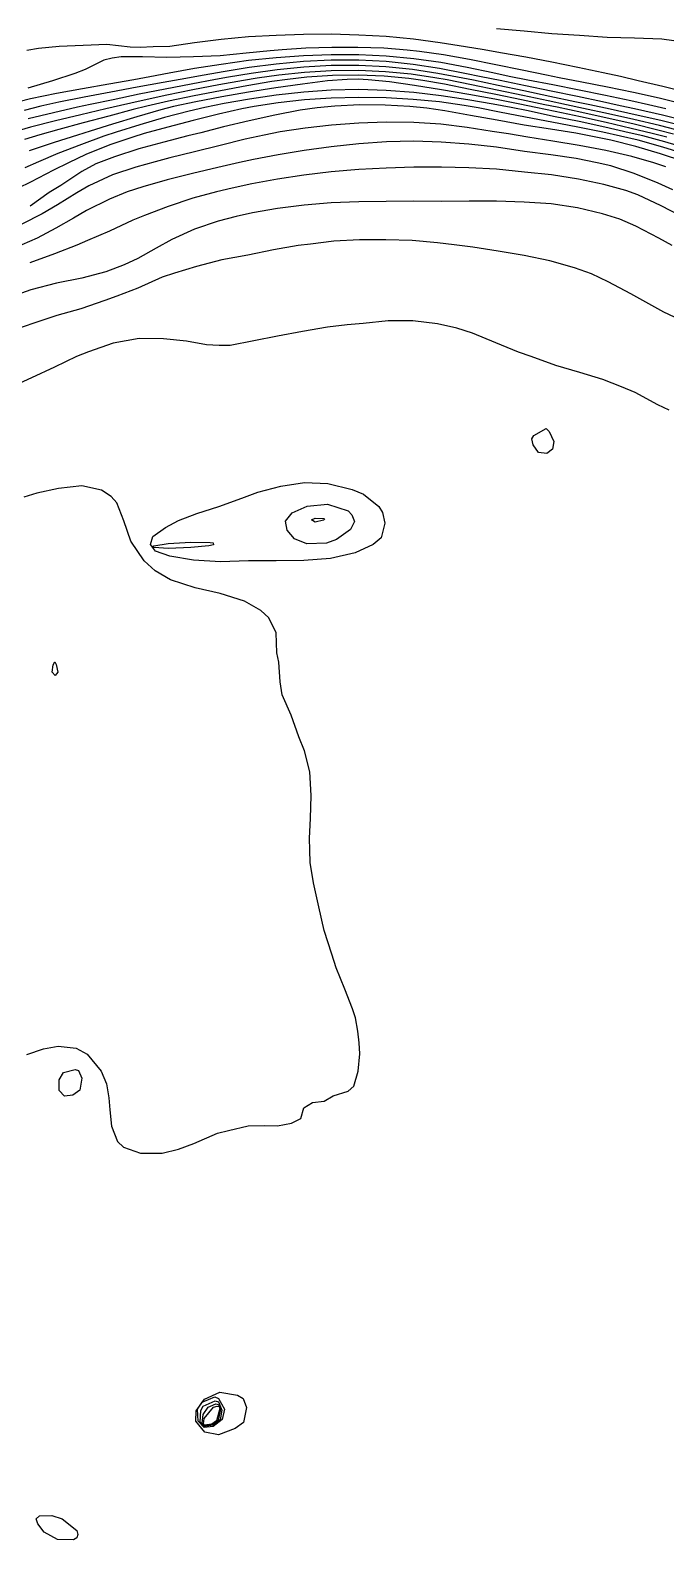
# Model space of a CAD drawing. Header units: feet. Extents: x 333642 to 335017, y 470420 to 471851.
# Drawn here: x 334212.9 to 334328.2, y 471307.5 to 471581.2 of the extents above; entities that cross this region are included whole.
import ezdxf

# ---------------------------------------------------------------- set-up
doc = ezdxf.new("R2010")
doc.units = ezdxf.units.FT
doc.header["$MEASUREMENT"] = 0
doc.layers.add('Contour', color=7, linetype='CONTINUOUS', true_color=0xffffff)

msp = doc.modelspace()

# ---------------------------------------------------------------- linework, layer by layer
at = {"layer": 'Contour', "color": 18, "linetype": 'Continuous', "true_color": 0x000000}
for points, elevation in [([(334332.209932, 471569.869392), (334327.640331, 471570.998823), (334323.166076, 471572.056727), (334319.927166, 471572.786501), (334316.792358, 471573.457841), (334312.199375, 471574.437404), (334307.484275, 471575.385096), (334302.769192, 471576.302109), (334298.224414, 471577.123953), (334295.242113, 471577.642647), (334291.869891, 471578.218797), (334287.250358, 471578.948215), (334282.426439, 471579.574792), (334277.479319, 471580.038377), (334272.492717, 471580.300413), (334267.500437, 471580.470037), (334262.501229, 471580.427612), (334257.50423, 471580.258419), (334252.534035, 471579.997174), (334247.573817, 471579.494756), (334242.750474, 471578.899377), (334238.256303, 471578.275995), (334235.255037, 471578.175532), (334232.86754, 471578.102855), (334231.04181, 471578.154417), (334226.832191, 471578.601775), (334222.544892, 471578.41172), (334218.194975, 471578.267067), (334214.447174, 471577.903474), (334212.311147, 471577.536214)], -2.5), ([(334332.221471, 471578.912722), (334327.438836, 471579.592555), (334322.486194, 471579.755283), (334317.510554, 471579.902201), (334312.496393, 471580.267346), (334307.486373, 471580.537641), (334302.489164, 471581.013106), (334297.494682, 471581.460165)], -2), ([(334331.098271, 471567.855769), (334326.994116, 471568.8688), (334322.308319, 471569.908587), (334317.609993, 471570.884509), (334312.954385, 471571.813327), (334308.850501, 471572.591625), (334306.563856, 471573.055631), (334302.112425, 471573.990641), (334297.348822, 471574.956352), (334292.58891, 471575.891623), (334287.879105, 471576.714237), (334283.492348, 471577.342333), (334281.278875, 471577.591538), (334277.039636, 471577.933359), (334272.347658, 471578.101339), (334267.642894, 471578.092644), (334262.937259, 471577.930865), (334258.618649, 471577.642256), (334256.470713, 471577.472933), (334252.0932, 471577.074268), (334247.38036, 471576.57898), (334242.51848, 471576.355743), (334237.688488, 471576.28991), (334233.304753, 471576.37905), (334229.429488, 471576.384363), (334227.822676, 471576.121784), (334226.281465, 471575.783122), (334222.923489, 471574.092143), (334221.026331, 471573.389208), (334217.006232, 471572.051158), (334212.533883, 471570.704291)], -3), ([(334328.171865, 471566.936561), (334325.0476, 471567.685029), (334321.836811, 471568.405419), (334317.227461, 471569.398535), (334312.456936, 471570.360214), (334307.708979, 471571.281551), (334303.138647, 471572.167817), (334299.794731, 471572.841907), (334296.796936, 471573.458959), (334292.177576, 471574.436402), (334287.372184, 471575.326219), (334282.459341, 471576.044331), (334277.484213, 471576.528222), (334272.496347, 471576.751026), (334267.503735, 471576.754447), (334262.507611, 471576.566249), (334257.513475, 471576.21633), (334252.520753, 471575.701198), (334247.568284, 471575.021171), (334242.74642, 471574.240512), (334238.116387, 471573.4013), (334234.634251, 471572.749597), (334231.732363, 471572.229066), (334227.207824, 471571.44959), (334222.450482, 471570.593584), (334217.682654, 471569.721699), (334213.00054, 471568.747438), (334208.743164, 471567.672574)], -3.5), ([(334332.228916, 471564.681632), (334327.593302, 471565.790742), (334323.033285, 471566.823087), (334319.322078, 471567.635108), (334316.685623, 471568.203456), (334312.15221, 471569.179011), (334307.410253, 471570.164058), (334302.703481, 471571.126616), (334298.137069, 471572.060907), (334294.711809, 471572.772275), (334291.756589, 471573.355489), (334287.154024, 471574.253769), (334282.373943, 471575.003748), (334277.475147, 471575.519153), (334272.495265, 471575.79304), (334267.506124, 471575.782335), (334262.51393, 471575.527118), (334257.526143, 471575.060113), (334252.649841, 471574.43719), (334247.901351, 471573.692218), (334243.451632, 471572.895071), (334241.153513, 471572.478272), (334237.039663, 471571.72221), (334232.350992, 471570.855664), (334227.544296, 471569.970976), (334222.743985, 471569.071417), (334218.158489, 471568.152857), (334214.888607, 471567.427127), (334211.862075, 471566.662553)], -4), ([(334331.938183, 471563.682501), (334327.295752, 471564.818753), (334322.637018, 471565.862938), (334318.058788, 471566.869176), (334314.383247, 471567.666043), (334311.694632, 471568.221975), (334307.140867, 471569.212499), (334302.448903, 471570.201041), (334297.800937, 471571.176037), (334293.289689, 471572.125861), (334290.396314, 471572.686916), (334286.861379, 471573.338279), (334282.227205, 471574.07432), (334277.433374, 471574.571887), (334272.494043, 471574.835093), (334267.509047, 471574.810301), (334262.533255, 471574.499757), (334257.69102, 471574.01792), (334252.999494, 471573.365364), (334248.90778, 471572.68867), (334246.552418, 471572.282891), (334242.127547, 471571.453528), (334237.416531, 471570.538704), (334232.675661, 471569.590987), (334227.964892, 471568.615772), (334223.816467, 471567.737493), (334221.528774, 471567.233702), (334217.137833, 471566.233675), (334212.565565, 471565.147762)], -4.5), ([(334331.414829, 471562.805127), (334327.034693, 471563.921243), (334322.385853, 471565.005274), (334317.761751, 471566.035095), (334313.242279, 471567.037166), (334310.195668, 471567.681903), (334306.841733, 471568.386968), (334302.223312, 471569.38279), (334297.582936, 471570.344889), (334292.93364, 471571.31984), (334288.507528, 471572.20751), (334286.30713, 471572.552517), (334282.011916, 471573.217874), (334277.332809, 471573.692106), (334272.488927, 471573.882302), (334267.528678, 471573.852167), (334262.690929, 471573.571202), (334258.022266, 471573.074957), (334254.057537, 471572.507047), (334251.602707, 471572.120211), (334247.13577, 471571.300057), (334242.42901, 471570.386291), (334237.719421, 471569.433695), (334233.071578, 471568.406334), (334229.323525, 471567.55144), (334226.658991, 471566.942119), (334222.14776, 471565.848044), (334217.550294, 471564.777661), (334212.973045, 471563.62355), (334208.732739, 471562.363777)], -5), ([(334329.567702, 471562.388298), (334326.709885, 471563.111107), (334322.164169, 471564.208924), (334317.535559, 471565.252747), (334312.925277, 471566.274261), (334308.503533, 471567.235523), (334306.265815, 471567.673093), (334302.00884, 471568.574691), (334297.374006, 471569.529327), (334292.700089, 471570.48107), (334288.023083, 471571.405054), (334284.1033, 471572.094279), (334281.581502, 471572.431857), (334277.138151, 471572.854887), (334272.434715, 471573.045778), (334267.71944, 471572.978771), (334263.100761, 471572.685559), (334259.558816, 471572.30073), (334256.740456, 471571.905862), (334252.19497, 471571.124268), (334247.432609, 471570.239039), (334242.683347, 471569.326791), (334238.035696, 471568.348839), (334234.112728, 471567.418009), (334231.626591, 471566.822585), (334227.168362, 471565.638955), (334222.555418, 471564.397708), (334218.102781, 471563.226014), (334214.666539, 471562.259468), (334211.900692, 471561.415691)], -5.5), ([(334328.343326, 471561.799375), (334325.708673, 471562.47854), (334321.918752, 471563.393556), (334317.33521, 471564.458433), (334312.719868, 471565.484644), (334308.138106, 471566.471697), (334304.594669, 471567.224894), (334301.697436, 471567.803861), (334297.203382, 471568.685833), (334292.441957, 471569.57629), (334287.513328, 471570.403947), (334282.628727, 471571.19088), (334278.066491, 471571.838828), (334274.182913, 471572.23807), (334272.390778, 471572.317637), (334270.411804, 471572.273995), (334266.854643, 471572.00487), (334262.334096, 471571.437123), (334257.487986, 471570.738819), (334252.509983, 471569.954866), (334247.657762, 471569.130747), (334242.99471, 471568.234307), (334238.935158, 471567.354141), (334236.611303, 471566.768282), (334232.298846, 471565.521289), (334227.851919, 471564.170062), (334223.827058, 471562.879041), (334221.517424, 471562.151408), (334217.254216, 471560.859826), (334212.769347, 471559.35664)], -6), ([(334332.082283, 471558.617086), (334327.651367, 471560.003099), (334323.168685, 471561.245614), (334319.960393, 471562.019812), (334316.773379, 471562.722316), (334312.245348, 471563.62852), (334307.514248, 471564.511504), (334302.721015, 471565.42409), (334298.018496, 471566.354824), (334294.175118, 471567.10785), (334291.61542, 471567.557728), (334287.151284, 471568.196504), (334282.386637, 471568.674254), (334277.490121, 471568.931703), (334272.501277, 471569.016975), (334267.510629, 471568.889388), (334262.637802, 471568.592726), (334257.915362, 471568.07224), (334253.537275, 471567.391382), (334251.315878, 471566.958236), (334247.056275, 471565.974984), (334242.460122, 471564.84512), (334237.893273, 471563.644534), (334233.603826, 471562.474143), (334231.551913, 471561.844755), (334227.360402, 471560.414691), (334223.027288, 471558.654787), (334219.855786, 471557.167246), (334217.181207, 471555.832045), (334213.013986, 471553.649609), (334210.764598, 471552.576722)], -7), ([(334332.435771, 471559.630565), (334327.977946, 471560.965575), (334324.031552, 471562.047334), (334321.550174, 471562.621503), (334317.118703, 471563.63897), (334312.484501, 471564.649688), (334307.829118, 471565.594088), (334303.194172, 471566.58623), (334300.142386, 471567.182861), (334296.841934, 471567.811127), (334292.268799, 471568.613277), (334287.447518, 471569.308644), (334282.472949, 471569.887765), (334277.481303, 471570.277054), (334272.498411, 471570.437418), (334267.516064, 471570.326645), (334262.520205, 471569.957746), (334257.547628, 471569.415594), (334252.714618, 471568.733325), (334248.103578, 471567.924183), (334244.578821, 471567.209708), (334241.757281, 471566.553214), (334237.311764, 471565.384312), (334232.82079, 471564.068293), (334228.522278, 471562.719299), (334226.277916, 471561.97602), (334222.218363, 471560.51138), (334217.925291, 471558.842722), (334214.417066, 471557.347694), (334211.936324, 471556.26289)], -6.5), ([(334331.432293, 471557.41526), (334327.203313, 471558.783258), (334322.71183, 471560.13431), (334318.179907, 471561.285889), (334315.181628, 471561.904906), (334311.838812, 471562.542617), (334307.294318, 471563.275049), (334302.506374, 471564.014706), (334297.569047, 471564.871695), (334292.736781, 471565.762789), (334288.11701, 471566.602108), (334284.828187, 471567.097282), (334281.77671, 471567.39819), (334277.288427, 471567.628388), (334272.684845, 471567.651216), (334268.176328, 471567.441268), (334264.990258, 471567.140774), (334261.857116, 471566.702261), (334257.276613, 471565.834345), (334252.606122, 471564.798456), (334247.981916, 471563.664097), (334243.877684, 471562.631742), (334241.546653, 471562.062055), (334237.136605, 471560.913625), (334232.619197, 471559.685278), (334228.236588, 471558.27724), (334224.825793, 471556.979292), (334222.28687, 471555.60287), (334218.500474, 471553.073449), (334216.379939, 471551.756107), (334212.930644, 471549.296158)], -7.5), ([(334328.195698, 471556.421054), (334326.010407, 471557.172011), (334322.00169, 471558.30036), (334317.314784, 471559.382347), (334312.471629, 471560.291134), (334307.718795, 471561.070872), (334303.1691, 471561.802063), (334299.638724, 471562.429929), (334296.718943, 471562.8673), (334292.175764, 471563.548414), (334287.40304, 471564.148612), (334282.486058, 471564.458074), (334277.502751, 471564.531205), (334272.513137, 471564.363989), (334267.584962, 471563.999506), (334262.800448, 471563.461919), (334258.269123, 471562.760128), (334255.359192, 471562.19101), (334251.924137, 471561.430391), (334247.355861, 471560.296538), (334242.729403, 471559.133413), (334238.273337, 471558.088344), (334235.583172, 471557.339561), (334232.115811, 471556.376715), (334227.858037, 471554.962955), (334223.589477, 471552.979212), (334221.4189, 471551.720918), (334217.875178, 471549.580207), (334215.079047, 471547.941168), (334211.424596, 471546.044035)], -8), ([(334329.426423, 471552.26373), (334326.765949, 471553.452403), (334322.435135, 471555.221555), (334318.208366, 471556.596784), (334315.732926, 471557.153778), (334311.937876, 471557.930949), (334307.319891, 471558.62546), (334302.547736, 471559.246485), (334297.486736, 471559.980402), (334292.453487, 471560.536314), (334287.464683, 471560.909926), (334282.501425, 471561.111287), (334277.505233, 471560.967133), (334272.511624, 471560.618108), (334267.518417, 471560.07978), (334262.618831, 471559.426259), (334257.876759, 471558.640876), (334253.409349, 471557.769038), (334250.879848, 471557.236776), (334246.955452, 471556.320485), (334242.384293, 471555.249287), (334237.783209, 471554.095565), (334233.341056, 471552.814116), (334230.533314, 471551.884886), (334227.301902, 471550.595588), (334223.168311, 471548.494763), (334220.803467, 471547.122498), (334217.613137, 471545.34778), (334214.203771, 471543.494158), (334211.439525, 471542.315201)], -8.5), ([(334330.816838, 471547.580027), (334327.355175, 471549.362933), (334323.122614, 471551.355619), (334320.948536, 471552.12462), (334316.940691, 471553.208175), (334312.312223, 471554.233041), (334307.457475, 471554.964824), (334302.522157, 471555.499309), (334297.477269, 471555.991955), (334292.484277, 471556.269341), (334287.494274, 471556.35733), (334282.501037, 471556.405225), (334277.499454, 471556.227511), (334272.510978, 471555.94698), (334267.524606, 471555.541131), (334262.566218, 471554.946116), (334257.748837, 471554.21249), (334253.115243, 471553.359146), (334249.568562, 471552.592092), (334246.7234, 471551.879487), (334242.399772, 471550.75251), (334237.974751, 471549.249847), (334233.64118, 471547.592254), (334231.545612, 471546.790762), (334227.292649, 471544.800016), (334223.330628, 471543.088065), (334221.386382, 471542.25645), (334217.333889, 471540.660222), (334212.886995, 471539.005634)], -9), ([(334329.323068, 471542.166966), (334326.90924, 471543.52461), (334322.755137, 471545.664147), (334319.806695, 471546.947469), (334316.697244, 471547.945557), (334312.187959, 471549.009651), (334307.396263, 471549.704385), (334302.486319, 471550.062352), (334297.498073, 471550.230697), (334292.50039, 471550.232892), (334287.500014, 471550.178759), (334282.50169, 471550.185798), (334277.502965, 471550.169936), (334272.503958, 471550.106002), (334267.527273, 471549.907854), (334262.622395, 471549.486981), (334257.799329, 471548.864845), (334253.227625, 471548.075732), (334250.298385, 471547.437865), (334246.999771, 471546.568982), (334242.734285, 471545.128662), (334238.623613, 471543.268365), (334235.76346, 471541.719458), (334232.478213, 471539.797146), (334229.998541, 471538.686878), (334226.622769, 471537.419875), (334222.286186, 471536.252066), (334217.70681, 471535.351483), (334213.053556, 471534.112654), (334208.664987, 471532.572264)], -9.5), ([(334331.782843, 471528.200874), (334327.82113, 471530.105531), (334323.991471, 471532.196113), (334321.812348, 471533.405056), (334317.740144, 471535.586745), (334314.696752, 471537.029302), (334311.61271, 471538.141683), (334307.127358, 471539.403779), (334302.472259, 471540.369199), (334297.757105, 471541.172668), (334293.157865, 471541.888978), (334289.830774, 471542.293283), (334286.77015, 471542.643941), (334282.210888, 471543.076467), (334277.442348, 471543.217648), (334272.655918, 471543.220955), (334267.998776, 471542.956542), (334263.728812, 471542.412078), (334261.501192, 471542.158547), (334257.060436, 471541.370976), (334252.374232, 471540.44664), (334247.698942, 471539.565378), (334243.113668, 471538.396379), (334239.100365, 471537.188951), (334236.841643, 471536.438208), (334232.462788, 471534.464614), (334228.654119, 471532.986234), (334226.466143, 471532.192003), (334222.09594, 471530.694082), (334217.759382, 471529.496101), (334213.392748, 471528.062461), (334210.660593, 471527.041086)], -10), ([(334328.774842, 471512.337133), (334326.717457, 471513.294539), (334322.622194, 471515.540257), (334320.120525, 471516.574302), (334316.731798, 471517.862583), (334312.559044, 471519.141838), (334308.223114, 471520.394815), (334303.78863, 471522.048102), (334301.489904, 471522.82246), (334297.370358, 471524.549722), (334293.13647, 471526.300441), (334290.301712, 471527.18707), (334286.774974, 471527.953654), (334282.318595, 471528.507262), (334277.818516, 471528.515857), (334273.280946, 471528.046892), (334270.374526, 471527.765788), (334266.849236, 471527.357184), (334262.306087, 471526.571401), (334257.786706, 471525.737776), (334253.460347, 471524.871653), (334249.169601, 471524.033397), (334247.225502, 471524.021917), (334244.911091, 471524.198228), (334241.262881, 471524.821191), (334237.128726, 471525.241006), (334232.7107, 471525.317608), (334227.991363, 471524.448247), (334223.532244, 471522.891672), (334221.305323, 471522.056393), (334217.364037, 471520.146005), (334213.195725, 471518.213991), (334210.915001, 471517.143741)], -10.5), ([(334307.019073, 471508.455383), (334307.880422, 471506.65336), (334307.623062, 471505.244742), (334306.603936, 471504.482244), (334305.088827, 471504.636188), (334304.097316, 471506.050519), (334303.868115, 471507.107443), (334304.243162, 471507.761037), (334306.503375, 471508.980963), (334307.019073, 471508.455383)], -10.5), ([(334227.626257, 471496.644811), (334225.867884, 471497.829523), (334222.308633, 471498.580027), (334218.069568, 471498.141244), (334214.115252, 471497.251309), (334211.79389, 471496.553583)], -11), ([(334276.826245, 471493.794694), (334277.206472, 471491.820981), (334276.546299, 471489.206193), (334275.137263, 471487.99693), (334271.824969, 471486.432806), (334267.350968, 471485.460751), (334262.519105, 471485.042313), (334257.512228, 471485.004149), (334252.51816, 471485.034766), (334247.442198, 471484.811702), (334242.552131, 471485.117399), (334238.229637, 471485.879334), (334235.660645, 471486.770289), (334234.731756, 471487.943695), (334235.165775, 471489.40286), (334237.438887, 471491.08325), (334239.836426, 471492.335938), (334243.128071, 471493.603079), (334247.163731, 471494.843394), (334251.321126, 471496.384045), (334254.190546, 471497.428539), (334258.405399, 471498.539289), (334262.653797, 471499.213043), (334266.908587, 471499.047296), (334271.317801, 471497.936209), (334273.335537, 471497.075488), (334276.122214, 471494.866288), (334276.826245, 471493.794694)], -10.5), ([(334212.330587, 471395.503926), (334215.320456, 471396.540151), (334218.009304, 471397.017306), (334221.266783, 471396.638279), (334223.254943, 471395.547932), (334225.83094, 471392.466021), (334226.775276, 471390.213123), (334227.205342, 471387.633585), (334227.398374, 471385.478819), (334227.69385, 471382.502002), (334228.735563, 471379.750483), (334229.848751, 471378.733693), (334232.931479, 471377.601089), (334236.83438, 471377.609319), (334239.843994, 471378.332752), (334242.596134, 471379.353197), (334246.878732, 471381.228148), (334248.897071, 471381.71665), (334252.4343, 471382.60335), (334255.395273, 471382.65631), (334257.754682, 471382.560916), (334260.288807, 471383.053654), (334261.038784, 471383.452144), (334261.992339, 471383.910628), (334262.558401, 471385.871144), (334264.092074, 471386.794707), (334266.205279, 471387.030815), (334267.868647, 471387.997786), (334270.589824, 471388.887676), (334271.614697, 471389.753422), (334272.41246, 471392.514717), (334272.683119, 471395.621327), (334272.578428, 471397.597653), (334272.365756, 471399.770434), (334271.897207, 471402.137408), (334271.339545, 471403.804189), (334269.995217, 471407.335231), (334268.384988, 471411.23608), (334267.595525, 471413.672888), (334266.243367, 471417.993249), (334265.265586, 471422.271566), (334264.316922, 471426.6328), (334263.697468, 471430.326556), (334263.63406, 471432.54972), (334263.593803, 471434.726597), (334263.759845, 471438.290791), (334263.859282, 471442.495329), (334263.618598, 471446.784802), (334262.651937, 471450.555368), (334261.657571, 471453.115405), (334260.277489, 471457.035916), (334258.609651, 471460.737357), (334258.282996, 471463.066402), (334258.029238, 471466.63091), (334257.651052, 471468.350247), (334257.50607, 471471.953497), (334256.226455, 471474.657184), (334254.735446, 471476.006417), (334251.786697, 471477.691801), (334247.387967, 471479.064929), (334242.822085, 471480.13409), (334238.350227, 471481.573521), (334235.591778, 471483.172942), (334233.61425, 471485.009383), (334231.202856, 471488.59151), (334229.931475, 471492.235897), (334228.636291, 471495.546088), (334227.626257, 471496.644811)], -11), ([(334271.270616, 471493.35218), (334271.728135, 471492.15505), (334271.026044, 471490.670628), (334268.448627, 471488.850398), (334266.658441, 471488.207378), (334263.083523, 471488.090102), (334260.853304, 471488.98547), (334259.550065, 471490.552502), (334259.197058, 471492.180307), (334260.454144, 471493.720732), (334263.171859, 471494.94854), (334266.867256, 471495.254128), (334270.577721, 471494.093709), (334271.270616, 471493.35218)], -10), ([(334266.25216, 471492.701797), (334266.288424, 471492.540743), (334266.088949, 471492.401524), (334264.600994, 471492.015449), (334263.940356, 471492.430631), (334264.62135, 471492.773528), (334266.25216, 471492.701797), (334266.25216, 471492.701797)], -9.5), ([(334246.09373, 471488.284644), (334246.198632, 471487.915739), (334245.339142, 471487.73305), (334242.066198, 471487.414468), (334237.999571, 471487.238168), (334235.363594, 471487.438891), (334235.051248, 471487.56304), (334235.373182, 471487.72062), (334237.926923, 471488.13422), (334242.068312, 471488.367844), (334245.54925, 471488.318779), (334246.09373, 471488.284644)], -10), ([(334217.426105, 471466.693316), (334217.672304, 471466.245674), (334217.927662, 471464.836942), (334217.437043, 471464.242767), (334216.93288, 471464.848207), (334217.087498, 471466.173672), (334217.426105, 471466.693316), (334217.426105, 471466.693316)], -11), ([(334221.71219, 471392.597868), (334222.309776, 471391.218648), (334221.94449, 471389.043824), (334220.694404, 471388.157773), (334219.127442, 471387.935363), (334218.212396, 471388.961328), (334218.192633, 471390.937253), (334218.977972, 471392.221818), (334221.078644, 471392.81862), (334221.71219, 471392.597868)], -10.5), ([(334251.519435, 471333.159311), (334252.160962, 471331.541249), (334251.60869, 471328.787759), (334250.122922, 471327.686753), (334247.073127, 471326.573974), (334244.604609, 471327.054954), (334242.96989, 471329.055244), (334243.043313, 471330.927453), (334244.518811, 471333.047398), (334247.29542, 471334.296555), (334250.49997, 471333.745325), (334251.519435, 471333.159311)], -10.5), ([(334247.053693, 471333.147806), (334248.140243, 471331.209962), (334247.767415, 471329.342595), (334246.089878, 471328.05068), (334244.492436, 471327.898335), (334243.400142, 471329.012036), (334243.270888, 471331.198036), (334244.101067, 471332.480994), (334246.38459, 471333.430306), (334247.053693, 471333.147806)], -10), ([(334247.065808, 471332.519814), (334247.707201, 471331.043852), (334247.388023, 471329.271171), (334246.127001, 471328.289413), (334244.530456, 471328.054771), (334243.776965, 471328.836097), (334243.882953, 471330.95202), (334244.267765, 471331.736528), (334246.486489, 471332.74034), (334247.065808, 471332.519814)], -9.5), ([(334247.098506, 471332.03833), (334247.44851, 471331.141903), (334247.026493, 471329.189675), (334245.993002, 471328.39777), (334244.567454, 471328.225581), (334244.104007, 471328.698762), (334244.266831, 471330.219756), (334245.186657, 471331.588591), (334246.617762, 471332.194012), (334247.098506, 471332.03833)], -9), ([(334247.195587, 471331.67326), (334247.305088, 471331.317371), (334246.693685, 471329.094616), (334245.871957, 471328.481388), (334244.551235, 471328.337075), (334244.338045, 471328.534855), (334244.461945, 471329.50901), (334246.148532, 471331.590263), (334246.821133, 471331.757114), (334247.195587, 471331.67326)], -8.5), ([(334221.597278, 471308.48928), (334221.382433, 471307.897281), (334220.784879, 471307.528802), (334217.868647, 471307.613224), (334215.441004, 471308.942684), (334214.32828, 471310.437698), (334214.017349, 471311.332272), (334214.608494, 471311.901925), (334216.869373, 471311.960271), (334218.717592, 471311.311221), (334221.368146, 471309.202731), (334221.597278, 471308.48928)], -10.5)]:
    msp.add_lwpolyline(points, dxfattribs=dict(at, elevation=elevation))

doc.saveas('drawing.dxf')
